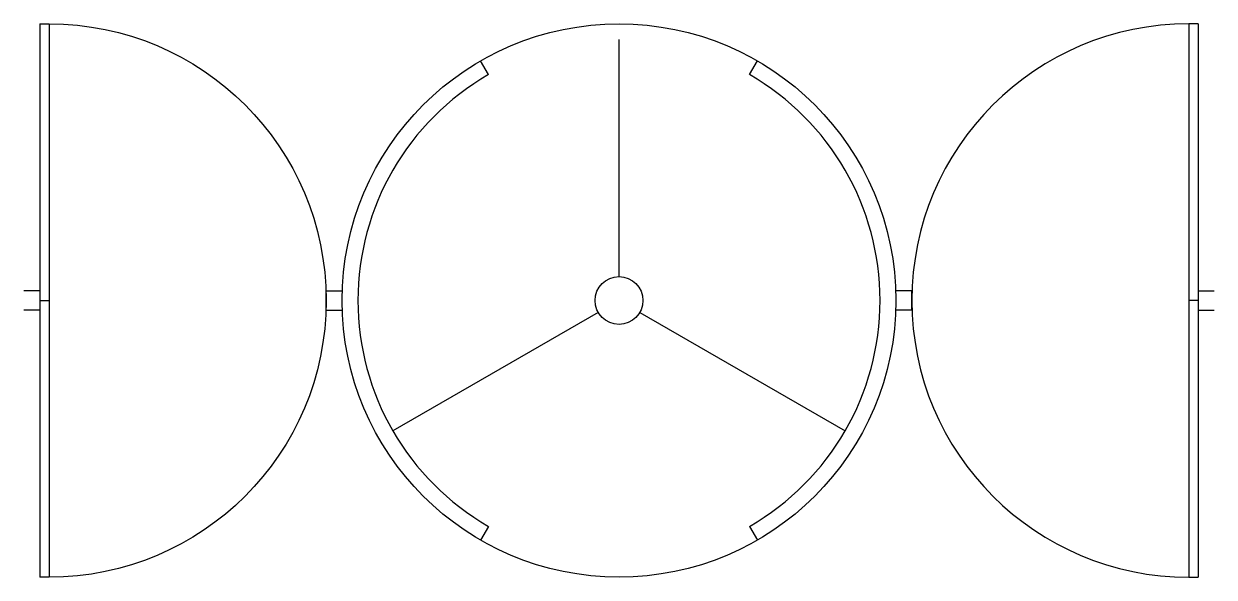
# Model space of a CAD drawing. Extents: x -0.5 to 0.5, y -0.23 to 0.23.
import ezdxf

# ---------------------------------------------------------------- set-up
doc = ezdxf.new("R2010")
doc.units = 0
doc.header["$MEASUREMENT"] = 0
doc.layers.get('0').update_dxf_attribs({"linetype": 'CONTINUOUS'})

# ---------------------------------------------------------------- blocks, each defined once
blk = doc.blocks.new('P_DRS1D')
for p, q in [((0.05, -0.84), (0.05, 0.9)), ((0.08, 0.9), (0.05, 0.9)), ((0.08, -0.84), (0.08, 0.9)), ((0.05, 0.06), (0, 0.06)), ((0.95, 0.06), (1, 0.06)), ((0.95, 0.06), (0.95, 0)), ((0.05, 0), (0, 0)), ((0.05, 0.03), (0.08, 0.03)), ((0.95, 0), (1, 0)), ((0.05, -0.84), (0.08, -0.84))]:
    blk.add_line(p, q)
blk.add_arc((0.08, 0.03), 0.87, 270, 90)

msp = doc.modelspace()

# ---------------------------------------------------------------- linework, layer by layer
for p, q in [((0, 0.0201), (0, 0.2193)), ((-0.1096, 0.1899), (-0.1163, 0.2015)), ((0.1096, 0.1899), (0.1163, 0.2015)), ((-0.0174, -0.0101), (-0.1899, -0.1096)), ((0.0174, -0.0101), (0.1899, -0.1096)), ((-0.1096, -0.1899), (-0.1163, -0.2015)), ((0.1096, -0.1899), (0.1163, -0.2015))]:
    msp.add_line(p, q)
for radius in [0.2326, 0.0201]:
    msp.add_circle((0, 0), radius)
for start, end in [(120, 240), (300, 60)]:
    msp.add_arc((0, 0), 0.2193, start, end)

# ---------------------------------------------------------------- block references
at = {"yscale": 0.267379679144385, "zscale": 0.267379679144385, "rotation": 180}
for p, xscale in [((-0.5, 0.008), -0.267379679144385), ((0.5, 0.008), 0.267379679144385)]:
    msp.add_blockref('P_DRS1D', p, dxfattribs=dict(at, xscale=xscale))

doc.saveas('drawing.dxf')
